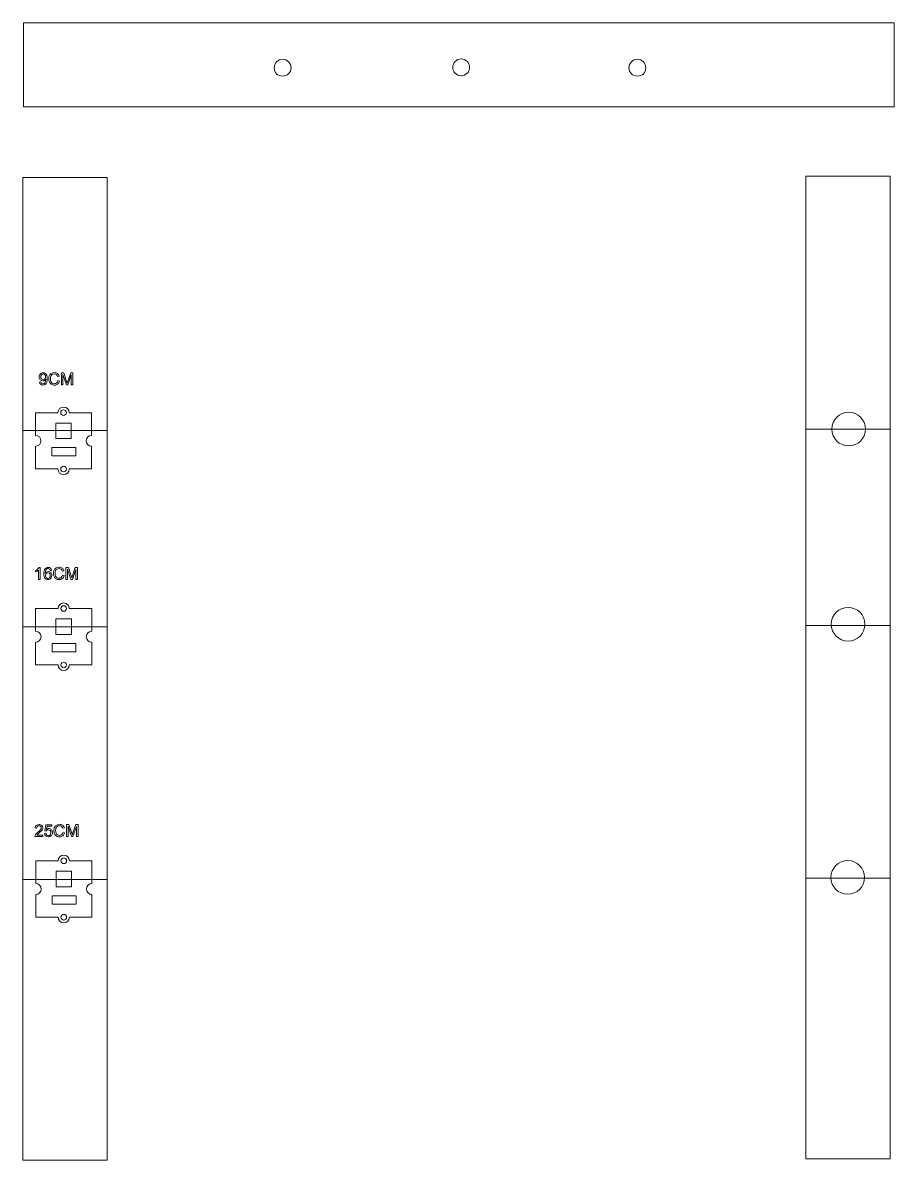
# Model space of a CAD drawing. Header units: millimetres. Extents: x -536 to 886, y 98 to 503.
# Drawn here: x -536.3 to -226, y 97.7 to 502.8 of the extents above; entities that cross this region are included whole.
import ezdxf

# ---------------------------------------------------------------- set-up
doc = ezdxf.new("R2010")
doc.units = ezdxf.units.MM
doc.header["$MEASUREMENT"] = 0
doc.layers.add('layer 1', color=7, linetype='Continuous')

msp = doc.modelspace()

# ---------------------------------------------------------------- linework, layer by layer
at = {"layer": 'layer 1', "lineweight": 9}
for points in [[(-535.97, 472.84), (-535.97, 472.84), (-225.97, 472.84), (-225.97, 472.84), (-225.97, 472.84), (-225.97, 472.84), (-225.97, 502.84), (-225.97, 502.84), (-225.97, 502.84), (-225.97, 502.84), (-535.97, 502.84), (-535.97, 502.84), (-535.97, 502.84), (-535.97, 502.84), (-535.97, 472.84), (-535.97, 472.84)], [(-440.75, 486.82), (-440.75, 488.48), (-442.09, 489.82), (-443.75, 489.82), (-443.75, 489.82), (-445.4, 489.82), (-446.75, 488.48), (-446.75, 486.82), (-446.75, 486.82), (-446.75, 485.16), (-445.4, 483.82), (-443.75, 483.82), (-443.75, 483.82), (-442.09, 483.82), (-440.75, 485.16), (-440.75, 486.82)], [(-377.17, 486.96), (-377.17, 488.62), (-378.52, 489.96), (-380.17, 489.96), (-380.17, 489.96), (-381.83, 489.96), (-383.17, 488.62), (-383.17, 486.96), (-383.17, 486.96), (-383.17, 485.31), (-381.83, 483.96), (-380.17, 483.96), (-380.17, 483.96), (-378.52, 483.96), (-377.17, 485.31), (-377.17, 486.96)], [(-314.43, 486.82), (-314.43, 488.48), (-315.77, 489.82), (-317.43, 489.82), (-317.43, 489.82), (-319.09, 489.82), (-320.43, 488.48), (-320.43, 486.82), (-320.43, 486.82), (-320.43, 485.16), (-319.09, 483.82), (-317.43, 483.82), (-317.43, 483.82), (-315.77, 483.82), (-314.43, 485.16), (-314.43, 486.82)], [(-536.23, 97.67), (-536.23, 97.67), (-506.23, 97.67), (-506.23, 97.67), (-506.23, 97.67), (-506.23, 97.67), (-506.23, 447.67), (-506.23, 447.67), (-506.23, 447.67), (-506.23, 447.67), (-536.23, 447.67), (-536.23, 447.67), (-536.23, 447.67), (-536.23, 447.67), (-536.23, 97.67), (-536.23, 97.67)], [(-257.4, 98.16), (-257.4, 98.16), (-227.4, 98.16), (-227.4, 98.16), (-227.4, 98.16), (-227.4, 98.16), (-227.4, 448.16), (-227.4, 448.16), (-227.4, 448.16), (-227.4, 448.16), (-257.4, 448.16), (-257.4, 448.16), (-257.4, 448.16), (-257.4, 448.16), (-257.4, 98.16), (-257.4, 98.16)], [(-236.2, 358.09), (-236.2, 361.41), (-238.89, 364.09), (-242.2, 364.09), (-242.2, 364.09), (-245.52, 364.09), (-248.2, 361.41), (-248.2, 358.09), (-248.2, 358.09), (-248.2, 354.78), (-245.52, 352.09), (-242.2, 352.09), (-242.2, 352.09), (-238.89, 352.09), (-236.2, 354.78), (-236.2, 358.09)], [(-524.49, 354.75), (-524.49, 354.75), (-518.99, 354.75), (-518.99, 354.75), (-518.99, 354.75), (-518.99, 354.75), (-518.99, 360.25), (-518.99, 360.25), (-518.99, 360.25), (-518.99, 360.25), (-524.49, 360.25), (-524.49, 360.25), (-524.49, 360.25), (-524.49, 360.25), (-524.49, 354.75), (-524.49, 354.75)], [(-525.89, 348.54), (-525.89, 348.54), (-517.39, 348.54), (-517.39, 348.54), (-517.39, 348.54), (-517.39, 348.54), (-517.39, 351.54), (-517.39, 351.54), (-517.39, 351.54), (-517.39, 351.54), (-525.89, 351.54), (-525.89, 351.54), (-525.89, 351.54), (-525.89, 351.54), (-525.89, 348.54), (-525.89, 348.54)], [(-236.4, 288.6), (-236.4, 291.92), (-239.09, 294.6), (-242.4, 294.6), (-242.4, 294.6), (-245.71, 294.6), (-248.4, 291.92), (-248.4, 288.6), (-248.4, 288.6), (-248.4, 285.29), (-245.71, 282.6), (-242.4, 282.6), (-242.4, 282.6), (-239.09, 282.6), (-236.4, 285.29), (-236.4, 288.6)], [(-524.45, 284.98), (-524.45, 284.98), (-518.95, 284.98), (-518.95, 284.98), (-518.95, 284.98), (-518.95, 284.98), (-518.95, 290.48), (-518.95, 290.48), (-518.95, 290.48), (-518.95, 290.48), (-524.45, 290.48), (-524.45, 290.48), (-524.45, 290.48), (-524.45, 290.48), (-524.45, 284.98), (-524.45, 284.98)], [(-525.86, 278.76), (-525.86, 278.76), (-517.36, 278.76), (-517.36, 278.76), (-517.36, 278.76), (-517.36, 278.76), (-517.36, 281.76), (-517.36, 281.76), (-517.36, 281.76), (-517.36, 281.76), (-525.86, 281.76), (-525.86, 281.76), (-525.86, 281.76), (-525.86, 281.76), (-525.86, 278.76), (-525.86, 278.76)], [(-236.53, 198.4), (-236.53, 201.71), (-239.21, 204.4), (-242.53, 204.4), (-242.53, 204.4), (-245.84, 204.4), (-248.53, 201.71), (-248.53, 198.4), (-248.53, 198.4), (-248.53, 195.08), (-245.84, 192.4), (-242.53, 192.4), (-242.53, 192.4), (-239.21, 192.4), (-236.53, 195.08), (-236.53, 198.4)], [(-524.4, 195.11), (-524.4, 195.11), (-518.9, 195.11), (-518.9, 195.11), (-518.9, 195.11), (-518.9, 195.11), (-518.9, 200.61), (-518.9, 200.61), (-518.9, 200.61), (-518.9, 200.61), (-524.4, 200.61), (-524.4, 200.61), (-524.4, 200.61), (-524.4, 200.61), (-524.4, 195.11), (-524.4, 195.11)], [(-525.81, 188.9), (-525.81, 188.9), (-517.31, 188.9), (-517.31, 188.9), (-517.31, 188.9), (-517.31, 188.9), (-517.31, 191.9), (-517.31, 191.9), (-517.31, 191.9), (-517.31, 191.9), (-525.81, 191.9), (-525.81, 191.9), (-525.81, 191.9), (-525.81, 191.9), (-525.81, 188.9), (-525.81, 188.9)]]:
    msp.add_open_spline(points, degree=3, knots=[0, 0, 0, 0, 0.25, 0.25, 0.25, 0.25, 0.5, 0.5, 0.5, 0.5, 0.75, 0.75, 0.75, 0.75, 1, 1, 1, 1], dxfattribs=at)
at = {"layer": 'layer 1', "color": 1, "lineweight": 9}
for points, knots in [([(-530.32, 374.84), (-530.32, 374.84), (-529.81, 374.89), (-529.81, 374.89), (-529.81, 374.89), (-529.77, 374.65), (-529.69, 374.48), (-529.57, 374.37), (-529.57, 374.37), (-529.45, 374.27), (-529.29, 374.21), (-529.1, 374.21), (-529.1, 374.21), (-528.94, 374.21), (-528.8, 374.25), (-528.68, 374.32), (-528.68, 374.32), (-528.55, 374.4), (-528.45, 374.5), (-528.38, 374.62), (-528.38, 374.62), (-528.3, 374.74), (-528.23, 374.91), (-528.18, 375.12), (-528.18, 375.12), (-528.13, 375.33), (-528.1, 375.55), (-528.1, 375.77), (-528.1, 375.77), (-528.1, 375.79), (-528.1, 375.83), (-528.1, 375.87), (-528.1, 375.87), (-528.21, 375.71), (-528.35, 375.57), (-528.53, 375.46), (-528.53, 375.46), (-528.72, 375.36), (-528.92, 375.31), (-529.13, 375.31), (-529.13, 375.31), (-529.48, 375.31), (-529.78, 375.44), (-530.03, 375.69), (-530.03, 375.69), (-530.28, 375.95), (-530.4, 376.29), (-530.4, 376.71), (-530.4, 376.71), (-530.4, 377.15), (-530.27, 377.5), (-530.01, 377.77), (-530.01, 377.77), (-529.76, 378.03), (-529.44, 378.16), (-529.05, 378.16), (-529.05, 378.16), (-528.77, 378.16), (-528.51, 378.09), (-528.28, 377.94), (-528.28, 377.94), (-528.05, 377.79), (-527.88, 377.57), (-527.76, 377.3), (-527.76, 377.3), (-527.64, 377.02), (-527.58, 376.61), (-527.58, 376.09), (-527.58, 376.09), (-527.58, 375.54), (-527.63, 375.1), (-527.75, 374.78), (-527.75, 374.78), (-527.87, 374.45), (-528.05, 374.2), (-528.29, 374.03), (-528.29, 374.03), (-528.52, 373.86), (-528.8, 373.78), (-529.11, 373.78), (-529.11, 373.78), (-529.45, 373.78), (-529.72, 373.87), (-529.94, 374.06), (-529.94, 374.06), (-530.15, 374.24), (-530.28, 374.51), (-530.32, 374.84)], [0, 0, 0, 0, 0.045455, 0.045455, 0.045455, 0.045455, 0.090909, 0.090909, 0.090909, 0.090909, 0.136364, 0.136364, 0.136364, 0.136364, 0.181818, 0.181818, 0.181818, 0.181818, 0.227273, 0.227273, 0.227273, 0.227273, 0.272727, 0.272727, 0.272727, 0.272727, 0.318182, 0.318182, 0.318182, 0.318182, 0.363636, 0.363636, 0.363636, 0.363636, 0.409091, 0.409091, 0.409091, 0.409091, 0.454545, 0.454545, 0.454545, 0.454545, 0.5, 0.5, 0.5, 0.5, 0.545455, 0.545455, 0.545455, 0.545455, 0.590909, 0.590909, 0.590909, 0.590909, 0.636364, 0.636364, 0.636364, 0.636364, 0.681818, 0.681818, 0.681818, 0.681818, 0.727273, 0.727273, 0.727273, 0.727273, 0.772727, 0.772727, 0.772727, 0.772727, 0.818182, 0.818182, 0.818182, 0.818182, 0.863636, 0.863636, 0.863636, 0.863636, 0.909091, 0.909091, 0.909091, 0.909091, 0.954545, 0.954545, 0.954545, 0.954545, 1, 1, 1, 1]), ([(-528.16, 376.74), (-528.16, 377.04), (-528.24, 377.28), (-528.4, 377.46), (-528.4, 377.46), (-528.56, 377.64), (-528.76, 377.73), (-528.98, 377.73), (-528.98, 377.73), (-529.22, 377.73), (-529.42, 377.63), (-529.6, 377.44), (-529.6, 377.44), (-529.77, 377.25), (-529.86, 377), (-529.86, 376.7), (-529.86, 376.7), (-529.86, 376.42), (-529.77, 376.2), (-529.61, 376.03), (-529.61, 376.03), (-529.44, 375.86), (-529.24, 375.77), (-529, 375.77), (-529, 375.77), (-528.75, 375.77), (-528.55, 375.86), (-528.4, 376.03), (-528.4, 376.03), (-528.24, 376.2), (-528.16, 376.44), (-528.16, 376.74)], [0, 0, 0, 0, 0.125, 0.125, 0.125, 0.125, 0.25, 0.25, 0.25, 0.25, 0.375, 0.375, 0.375, 0.375, 0.5, 0.5, 0.5, 0.5, 0.625, 0.625, 0.625, 0.625, 0.75, 0.75, 0.75, 0.75, 0.875, 0.875, 0.875, 0.875, 1, 1, 1, 1]), ([(-523.78, 375.36), (-523.78, 375.36), (-523.22, 375.21), (-523.22, 375.21), (-523.22, 375.21), (-523.33, 374.75), (-523.55, 374.39), (-523.86, 374.15), (-523.86, 374.15), (-524.17, 373.9), (-524.55, 373.78), (-524.99, 373.78), (-524.99, 373.78), (-525.46, 373.78), (-525.83, 373.87), (-526.12, 374.06), (-526.12, 374.06), (-526.41, 374.25), (-526.63, 374.52), (-526.79, 374.88), (-526.79, 374.88), (-526.94, 375.24), (-527.01, 375.62), (-527.01, 376.03), (-527.01, 376.03), (-527.01, 376.48), (-526.93, 376.87), (-526.76, 377.2), (-526.76, 377.2), (-526.59, 377.53), (-526.34, 377.79), (-526.03, 377.96), (-526.03, 377.96), (-525.71, 378.13), (-525.36, 378.22), (-524.99, 378.22), (-524.99, 378.22), (-524.56, 378.22), (-524.19, 378.11), (-523.9, 377.89), (-523.9, 377.89), (-523.61, 377.67), (-523.4, 377.37), (-523.29, 376.97), (-523.29, 376.97), (-523.29, 376.97), (-523.85, 376.84), (-523.85, 376.84), (-523.85, 376.84), (-523.95, 377.15), (-524.09, 377.38), (-524.28, 377.52), (-524.28, 377.52), (-524.47, 377.66), (-524.71, 377.73), (-525, 377.73), (-525, 377.73), (-525.33, 377.73), (-525.6, 377.65), (-525.82, 377.5), (-525.82, 377.5), (-526.05, 377.34), (-526.2, 377.13), (-526.29, 376.86), (-526.29, 376.86), (-526.38, 376.59), (-526.43, 376.32), (-526.43, 376.03), (-526.43, 376.03), (-526.43, 375.67), (-526.37, 375.35), (-526.27, 375.08), (-526.27, 375.08), (-526.16, 374.81), (-526, 374.6), (-525.77, 374.47), (-525.77, 374.47), (-525.55, 374.33), (-525.3, 374.26), (-525.04, 374.26), (-525.04, 374.26), (-524.72, 374.26), (-524.45, 374.36), (-524.23, 374.54), (-524.23, 374.54), (-524.01, 374.72), (-523.86, 375), (-523.78, 375.36)], [0, 0, 0, 0, 0.045455, 0.045455, 0.045455, 0.045455, 0.090909, 0.090909, 0.090909, 0.090909, 0.136364, 0.136364, 0.136364, 0.136364, 0.181818, 0.181818, 0.181818, 0.181818, 0.227273, 0.227273, 0.227273, 0.227273, 0.272727, 0.272727, 0.272727, 0.272727, 0.318182, 0.318182, 0.318182, 0.318182, 0.363636, 0.363636, 0.363636, 0.363636, 0.409091, 0.409091, 0.409091, 0.409091, 0.454545, 0.454545, 0.454545, 0.454545, 0.5, 0.5, 0.5, 0.5, 0.545455, 0.545455, 0.545455, 0.545455, 0.590909, 0.590909, 0.590909, 0.590909, 0.636364, 0.636364, 0.636364, 0.636364, 0.681818, 0.681818, 0.681818, 0.681818, 0.727273, 0.727273, 0.727273, 0.727273, 0.772727, 0.772727, 0.772727, 0.772727, 0.818182, 0.818182, 0.818182, 0.818182, 0.863636, 0.863636, 0.863636, 0.863636, 0.909091, 0.909091, 0.909091, 0.909091, 0.954545, 0.954545, 0.954545, 0.954545, 1, 1, 1, 1]), ([(-522.53, 373.85), (-522.53, 373.85), (-522.53, 378.15), (-522.53, 378.15), (-522.53, 378.15), (-522.53, 378.15), (-521.68, 378.15), (-521.68, 378.15), (-521.68, 378.15), (-521.68, 378.15), (-520.66, 375.11), (-520.66, 375.11), (-520.66, 375.11), (-520.57, 374.82), (-520.5, 374.61), (-520.46, 374.47), (-520.46, 374.47), (-520.41, 374.63), (-520.33, 374.86), (-520.23, 375.16), (-520.23, 375.16), (-520.23, 375.16), (-519.2, 378.15), (-519.2, 378.15), (-519.2, 378.15), (-519.2, 378.15), (-518.43, 378.15), (-518.43, 378.15), (-518.43, 378.15), (-518.43, 378.15), (-518.43, 373.85), (-518.43, 373.85), (-518.43, 373.85), (-518.43, 373.85), (-518.98, 373.85), (-518.98, 373.85), (-518.98, 373.85), (-518.98, 373.85), (-518.98, 377.45), (-518.98, 377.45), (-518.98, 377.45), (-518.98, 377.45), (-520.23, 373.85), (-520.23, 373.85), (-520.23, 373.85), (-520.23, 373.85), (-520.74, 373.85), (-520.74, 373.85), (-520.74, 373.85), (-520.74, 373.85), (-521.99, 377.51), (-521.99, 377.51), (-521.99, 377.51), (-521.99, 377.51), (-521.99, 373.85), (-521.99, 373.85), (-521.99, 373.85), (-521.99, 373.85), (-522.53, 373.85), (-522.53, 373.85)], [0, 0, 0, 0, 0.066667, 0.066667, 0.066667, 0.066667, 0.133333, 0.133333, 0.133333, 0.133333, 0.2, 0.2, 0.2, 0.2, 0.266667, 0.266667, 0.266667, 0.266667, 0.333333, 0.333333, 0.333333, 0.333333, 0.4, 0.4, 0.4, 0.4, 0.466667, 0.466667, 0.466667, 0.466667, 0.533333, 0.533333, 0.533333, 0.533333, 0.6, 0.6, 0.6, 0.6, 0.666667, 0.666667, 0.666667, 0.666667, 0.733333, 0.733333, 0.733333, 0.733333, 0.8, 0.8, 0.8, 0.8, 0.866667, 0.866667, 0.866667, 0.866667, 0.933333, 0.933333, 0.933333, 0.933333, 1, 1, 1, 1]), ([(-530.11, 304.55), (-530.11, 304.55), (-530.64, 304.55), (-530.64, 304.55), (-530.64, 304.55), (-530.64, 304.55), (-530.64, 307.91), (-530.64, 307.91), (-530.64, 307.91), (-530.76, 307.79), (-530.93, 307.67), (-531.14, 307.55), (-531.14, 307.55), (-531.34, 307.42), (-531.53, 307.33), (-531.69, 307.27), (-531.69, 307.27), (-531.69, 307.27), (-531.69, 307.78), (-531.69, 307.78), (-531.69, 307.78), (-531.4, 307.92), (-531.14, 308.09), (-530.92, 308.29), (-530.92, 308.29), (-530.7, 308.48), (-530.54, 308.68), (-530.45, 308.86), (-530.45, 308.86), (-530.45, 308.86), (-530.11, 308.86), (-530.11, 308.86), (-530.11, 308.86), (-530.11, 308.86), (-530.11, 304.55), (-530.11, 304.55)], [0, 0, 0, 0, 0.111111, 0.111111, 0.111111, 0.111111, 0.222222, 0.222222, 0.222222, 0.222222, 0.333333, 0.333333, 0.333333, 0.333333, 0.444444, 0.444444, 0.444444, 0.444444, 0.555556, 0.555556, 0.555556, 0.555556, 0.666667, 0.666667, 0.666667, 0.666667, 0.777778, 0.777778, 0.777778, 0.777778, 0.888889, 0.888889, 0.888889, 0.888889, 1, 1, 1, 1]), ([(-526.02, 307.79), (-526.02, 307.79), (-526.55, 307.75), (-526.55, 307.75), (-526.55, 307.75), (-526.59, 307.96), (-526.66, 308.11), (-526.75, 308.2), (-526.75, 308.2), (-526.89, 308.35), (-527.06, 308.43), (-527.27, 308.43), (-527.27, 308.43), (-527.44, 308.43), (-527.59, 308.38), (-527.72, 308.29), (-527.72, 308.29), (-527.88, 308.17), (-528.01, 307.99), (-528.11, 307.76), (-528.11, 307.76), (-528.2, 307.52), (-528.25, 307.19), (-528.26, 306.76), (-528.26, 306.76), (-528.13, 306.96), (-527.98, 307.1), (-527.79, 307.19), (-527.79, 307.19), (-527.61, 307.29), (-527.42, 307.33), (-527.21, 307.33), (-527.21, 307.33), (-526.86, 307.33), (-526.56, 307.21), (-526.32, 306.95), (-526.32, 306.95), (-526.07, 306.69), (-525.95, 306.35), (-525.95, 305.94), (-525.95, 305.94), (-525.95, 305.67), (-526, 305.42), (-526.12, 305.19), (-526.12, 305.19), (-526.24, 304.96), (-526.4, 304.78), (-526.6, 304.66), (-526.6, 304.66), (-526.8, 304.54), (-527.03, 304.48), (-527.29, 304.48), (-527.29, 304.48), (-527.73, 304.48), (-528.09, 304.64), (-528.37, 304.96), (-528.37, 304.96), (-528.64, 305.28), (-528.78, 305.82), (-528.78, 306.56), (-528.78, 306.56), (-528.78, 307.39), (-528.63, 307.99), (-528.32, 308.37), (-528.32, 308.37), (-528.05, 308.7), (-527.69, 308.86), (-527.24, 308.86), (-527.24, 308.86), (-526.9, 308.86), (-526.63, 308.77), (-526.41, 308.58), (-526.41, 308.58), (-526.19, 308.39), (-526.07, 308.13), (-526.02, 307.79)], [0, 0, 0, 0, 0.052632, 0.052632, 0.052632, 0.052632, 0.105263, 0.105263, 0.105263, 0.105263, 0.157895, 0.157895, 0.157895, 0.157895, 0.210526, 0.210526, 0.210526, 0.210526, 0.263158, 0.263158, 0.263158, 0.263158, 0.315789, 0.315789, 0.315789, 0.315789, 0.368421, 0.368421, 0.368421, 0.368421, 0.421053, 0.421053, 0.421053, 0.421053, 0.473684, 0.473684, 0.473684, 0.473684, 0.526316, 0.526316, 0.526316, 0.526316, 0.578947, 0.578947, 0.578947, 0.578947, 0.631579, 0.631579, 0.631579, 0.631579, 0.684211, 0.684211, 0.684211, 0.684211, 0.736842, 0.736842, 0.736842, 0.736842, 0.789474, 0.789474, 0.789474, 0.789474, 0.842105, 0.842105, 0.842105, 0.842105, 0.894737, 0.894737, 0.894737, 0.894737, 0.947368, 0.947368, 0.947368, 0.947368, 1, 1, 1, 1]), ([(-522.14, 306.05), (-522.14, 306.05), (-521.57, 305.91), (-521.57, 305.91), (-521.57, 305.91), (-521.69, 305.44), (-521.91, 305.09), (-522.22, 304.84), (-522.22, 304.84), (-522.53, 304.6), (-522.91, 304.48), (-523.35, 304.48), (-523.35, 304.48), (-523.82, 304.48), (-524.19, 304.57), (-524.48, 304.76), (-524.48, 304.76), (-524.77, 304.95), (-524.99, 305.22), (-525.14, 305.58), (-525.14, 305.58), (-525.3, 305.93), (-525.37, 306.32), (-525.37, 306.73), (-525.37, 306.73), (-525.37, 307.18), (-525.29, 307.57), (-525.12, 307.9), (-525.12, 307.9), (-524.94, 308.23), (-524.7, 308.48), (-524.39, 308.66), (-524.39, 308.66), (-524.07, 308.83), (-523.72, 308.92), (-523.34, 308.92), (-523.34, 308.92), (-522.91, 308.92), (-522.55, 308.81), (-522.26, 308.59), (-522.26, 308.59), (-521.97, 308.37), (-521.76, 308.06), (-521.65, 307.67), (-521.65, 307.67), (-521.65, 307.67), (-522.21, 307.53), (-522.21, 307.53), (-522.21, 307.53), (-522.31, 307.85), (-522.45, 308.07), (-522.64, 308.22), (-522.64, 308.22), (-522.83, 308.36), (-523.07, 308.43), (-523.36, 308.43), (-523.36, 308.43), (-523.69, 308.43), (-523.96, 308.35), (-524.18, 308.19), (-524.18, 308.19), (-524.41, 308.03), (-524.56, 307.82), (-524.65, 307.56), (-524.65, 307.56), (-524.74, 307.29), (-524.79, 307.01), (-524.79, 306.73), (-524.79, 306.73), (-524.79, 306.37), (-524.73, 306.05), (-524.63, 305.77), (-524.63, 305.77), (-524.52, 305.5), (-524.35, 305.3), (-524.13, 305.16), (-524.13, 305.16), (-523.9, 305.03), (-523.66, 304.96), (-523.4, 304.96), (-523.4, 304.96), (-523.08, 304.96), (-522.81, 305.05), (-522.59, 305.24), (-522.59, 305.24), (-522.37, 305.42), (-522.22, 305.69), (-522.14, 306.05)], [0, 0, 0, 0, 0.045455, 0.045455, 0.045455, 0.045455, 0.090909, 0.090909, 0.090909, 0.090909, 0.136364, 0.136364, 0.136364, 0.136364, 0.181818, 0.181818, 0.181818, 0.181818, 0.227273, 0.227273, 0.227273, 0.227273, 0.272727, 0.272727, 0.272727, 0.272727, 0.318182, 0.318182, 0.318182, 0.318182, 0.363636, 0.363636, 0.363636, 0.363636, 0.409091, 0.409091, 0.409091, 0.409091, 0.454545, 0.454545, 0.454545, 0.454545, 0.5, 0.5, 0.5, 0.5, 0.545455, 0.545455, 0.545455, 0.545455, 0.590909, 0.590909, 0.590909, 0.590909, 0.636364, 0.636364, 0.636364, 0.636364, 0.681818, 0.681818, 0.681818, 0.681818, 0.727273, 0.727273, 0.727273, 0.727273, 0.772727, 0.772727, 0.772727, 0.772727, 0.818182, 0.818182, 0.818182, 0.818182, 0.863636, 0.863636, 0.863636, 0.863636, 0.909091, 0.909091, 0.909091, 0.909091, 0.954545, 0.954545, 0.954545, 0.954545, 1, 1, 1, 1]), ([(-520.89, 304.55), (-520.89, 304.55), (-520.89, 308.84), (-520.89, 308.84), (-520.89, 308.84), (-520.89, 308.84), (-520.04, 308.84), (-520.04, 308.84), (-520.04, 308.84), (-520.04, 308.84), (-519.02, 305.8), (-519.02, 305.8), (-519.02, 305.8), (-518.93, 305.52), (-518.86, 305.31), (-518.82, 305.17), (-518.82, 305.17), (-518.77, 305.32), (-518.69, 305.55), (-518.59, 305.86), (-518.59, 305.86), (-518.59, 305.86), (-517.56, 308.84), (-517.56, 308.84), (-517.56, 308.84), (-517.56, 308.84), (-516.79, 308.84), (-516.79, 308.84), (-516.79, 308.84), (-516.79, 308.84), (-516.79, 304.55), (-516.79, 304.55), (-516.79, 304.55), (-516.79, 304.55), (-517.34, 304.55), (-517.34, 304.55), (-517.34, 304.55), (-517.34, 304.55), (-517.34, 308.14), (-517.34, 308.14), (-517.34, 308.14), (-517.34, 308.14), (-518.59, 304.55), (-518.59, 304.55), (-518.59, 304.55), (-518.59, 304.55), (-519.1, 304.55), (-519.1, 304.55), (-519.1, 304.55), (-519.1, 304.55), (-520.34, 308.2), (-520.34, 308.2), (-520.34, 308.2), (-520.34, 308.2), (-520.34, 304.55), (-520.34, 304.55), (-520.34, 304.55), (-520.34, 304.55), (-520.89, 304.55), (-520.89, 304.55)], [0, 0, 0, 0, 0.066667, 0.066667, 0.066667, 0.066667, 0.133333, 0.133333, 0.133333, 0.133333, 0.2, 0.2, 0.2, 0.2, 0.266667, 0.266667, 0.266667, 0.266667, 0.333333, 0.333333, 0.333333, 0.333333, 0.4, 0.4, 0.4, 0.4, 0.466667, 0.466667, 0.466667, 0.466667, 0.533333, 0.533333, 0.533333, 0.533333, 0.6, 0.6, 0.6, 0.6, 0.666667, 0.666667, 0.666667, 0.666667, 0.733333, 0.733333, 0.733333, 0.733333, 0.8, 0.8, 0.8, 0.8, 0.866667, 0.866667, 0.866667, 0.866667, 0.933333, 0.933333, 0.933333, 0.933333, 1, 1, 1, 1]), ([(-528.18, 305.94), (-528.18, 305.76), (-528.14, 305.58), (-528.06, 305.42), (-528.06, 305.42), (-527.98, 305.25), (-527.87, 305.13), (-527.74, 305.04), (-527.74, 305.04), (-527.6, 304.95), (-527.45, 304.91), (-527.3, 304.91), (-527.3, 304.91), (-527.08, 304.91), (-526.89, 305), (-526.73, 305.18), (-526.73, 305.18), (-526.57, 305.36), (-526.49, 305.6), (-526.49, 305.91), (-526.49, 305.91), (-526.49, 306.21), (-526.56, 306.44), (-526.72, 306.61), (-526.72, 306.61), (-526.88, 306.78), (-527.08, 306.87), (-527.32, 306.87), (-527.32, 306.87), (-527.56, 306.87), (-527.76, 306.78), (-527.93, 306.61), (-527.93, 306.61), (-528.09, 306.44), (-528.18, 306.22), (-528.18, 305.94)], [0, 0, 0, 0, 0.111111, 0.111111, 0.111111, 0.111111, 0.222222, 0.222222, 0.222222, 0.222222, 0.333333, 0.333333, 0.333333, 0.333333, 0.444444, 0.444444, 0.444444, 0.444444, 0.555556, 0.555556, 0.555556, 0.555556, 0.666667, 0.666667, 0.666667, 0.666667, 0.777778, 0.777778, 0.777778, 0.777778, 0.888889, 0.888889, 0.888889, 0.888889, 1, 1, 1, 1]), ([(-529.13, 213.46), (-529.13, 213.46), (-529.13, 212.95), (-529.13, 212.95), (-529.13, 212.95), (-529.13, 212.95), (-531.97, 212.95), (-531.97, 212.95), (-531.97, 212.95), (-531.97, 213.08), (-531.95, 213.2), (-531.91, 213.32), (-531.91, 213.32), (-531.83, 213.51), (-531.72, 213.7), (-531.56, 213.89), (-531.56, 213.89), (-531.4, 214.08), (-531.17, 214.29), (-530.87, 214.54), (-530.87, 214.54), (-530.4, 214.92), (-530.09, 215.22), (-529.92, 215.45), (-529.92, 215.45), (-529.76, 215.67), (-529.68, 215.88), (-529.68, 216.08), (-529.68, 216.08), (-529.68, 216.29), (-529.75, 216.47), (-529.9, 216.61), (-529.9, 216.61), (-530.05, 216.75), (-530.24, 216.83), (-530.48, 216.83), (-530.48, 216.83), (-530.74, 216.83), (-530.94, 216.75), (-531.09, 216.6), (-531.09, 216.6), (-531.25, 216.45), (-531.32, 216.23), (-531.33, 215.97), (-531.33, 215.97), (-531.33, 215.97), (-531.87, 216.02), (-531.87, 216.02), (-531.87, 216.02), (-531.83, 216.43), (-531.69, 216.73), (-531.45, 216.95), (-531.45, 216.95), (-531.21, 217.16), (-530.88, 217.26), (-530.47, 217.26), (-530.47, 217.26), (-530.06, 217.26), (-529.73, 217.15), (-529.49, 216.92), (-529.49, 216.92), (-529.25, 216.69), (-529.13, 216.41), (-529.13, 216.07), (-529.13, 216.07), (-529.13, 215.9), (-529.17, 215.73), (-529.24, 215.56), (-529.24, 215.56), (-529.31, 215.4), (-529.43, 215.22), (-529.59, 215.04), (-529.59, 215.04), (-529.75, 214.86), (-530.02, 214.6), (-530.4, 214.28), (-530.4, 214.28), (-530.72, 214.02), (-530.92, 213.84), (-531.01, 213.74), (-531.01, 213.74), (-531.1, 213.65), (-531.18, 213.55), (-531.23, 213.46), (-531.23, 213.46), (-531.23, 213.46), (-529.13, 213.46), (-529.13, 213.46)], [0, 0, 0, 0, 0.045455, 0.045455, 0.045455, 0.045455, 0.090909, 0.090909, 0.090909, 0.090909, 0.136364, 0.136364, 0.136364, 0.136364, 0.181818, 0.181818, 0.181818, 0.181818, 0.227273, 0.227273, 0.227273, 0.227273, 0.272727, 0.272727, 0.272727, 0.272727, 0.318182, 0.318182, 0.318182, 0.318182, 0.363636, 0.363636, 0.363636, 0.363636, 0.409091, 0.409091, 0.409091, 0.409091, 0.454545, 0.454545, 0.454545, 0.454545, 0.5, 0.5, 0.5, 0.5, 0.545455, 0.545455, 0.545455, 0.545455, 0.590909, 0.590909, 0.590909, 0.590909, 0.636364, 0.636364, 0.636364, 0.636364, 0.681818, 0.681818, 0.681818, 0.681818, 0.727273, 0.727273, 0.727273, 0.727273, 0.772727, 0.772727, 0.772727, 0.772727, 0.818182, 0.818182, 0.818182, 0.818182, 0.863636, 0.863636, 0.863636, 0.863636, 0.909091, 0.909091, 0.909091, 0.909091, 0.954545, 0.954545, 0.954545, 0.954545, 1, 1, 1, 1]), ([(-528.56, 214.08), (-528.56, 214.08), (-528.01, 214.12), (-528.01, 214.12), (-528.01, 214.12), (-527.97, 213.85), (-527.87, 213.65), (-527.72, 213.51), (-527.72, 213.51), (-527.57, 213.38), (-527.39, 213.31), (-527.18, 213.31), (-527.18, 213.31), (-526.93, 213.31), (-526.71, 213.41), (-526.54, 213.6), (-526.54, 213.6), (-526.36, 213.79), (-526.27, 214.04), (-526.27, 214.36), (-526.27, 214.36), (-526.27, 214.66), (-526.36, 214.9), (-526.53, 215.07), (-526.53, 215.07), (-526.7, 215.25), (-526.92, 215.33), (-527.19, 215.33), (-527.19, 215.33), (-527.36, 215.33), (-527.51, 215.29), (-527.65, 215.22), (-527.65, 215.22), (-527.79, 215.14), (-527.9, 215.04), (-527.97, 214.92), (-527.97, 214.92), (-527.97, 214.92), (-528.47, 214.98), (-528.47, 214.98), (-528.47, 214.98), (-528.47, 214.98), (-528.05, 217.19), (-528.05, 217.19), (-528.05, 217.19), (-528.05, 217.19), (-525.92, 217.19), (-525.92, 217.19), (-525.92, 217.19), (-525.92, 217.19), (-525.92, 216.68), (-525.92, 216.68), (-525.92, 216.68), (-525.92, 216.68), (-527.63, 216.68), (-527.63, 216.68), (-527.63, 216.68), (-527.63, 216.68), (-527.86, 215.53), (-527.86, 215.53), (-527.86, 215.53), (-527.6, 215.71), (-527.33, 215.8), (-527.05, 215.8), (-527.05, 215.8), (-526.68, 215.8), (-526.36, 215.67), (-526.1, 215.41), (-526.1, 215.41), (-525.84, 215.15), (-525.71, 214.81), (-525.71, 214.41), (-525.71, 214.41), (-525.71, 214.02), (-525.83, 213.68), (-526.05, 213.4), (-526.05, 213.4), (-526.33, 213.05), (-526.71, 212.88), (-527.18, 212.88), (-527.18, 212.88), (-527.57, 212.88), (-527.89, 212.99), (-528.14, 213.21), (-528.14, 213.21), (-528.39, 213.42), (-528.53, 213.71), (-528.56, 214.08)], [0, 0, 0, 0, 0.045455, 0.045455, 0.045455, 0.045455, 0.090909, 0.090909, 0.090909, 0.090909, 0.136364, 0.136364, 0.136364, 0.136364, 0.181818, 0.181818, 0.181818, 0.181818, 0.227273, 0.227273, 0.227273, 0.227273, 0.272727, 0.272727, 0.272727, 0.272727, 0.318182, 0.318182, 0.318182, 0.318182, 0.363636, 0.363636, 0.363636, 0.363636, 0.409091, 0.409091, 0.409091, 0.409091, 0.454545, 0.454545, 0.454545, 0.454545, 0.5, 0.5, 0.5, 0.5, 0.545455, 0.545455, 0.545455, 0.545455, 0.590909, 0.590909, 0.590909, 0.590909, 0.636364, 0.636364, 0.636364, 0.636364, 0.681818, 0.681818, 0.681818, 0.681818, 0.727273, 0.727273, 0.727273, 0.727273, 0.772727, 0.772727, 0.772727, 0.772727, 0.818182, 0.818182, 0.818182, 0.818182, 0.863636, 0.863636, 0.863636, 0.863636, 0.909091, 0.909091, 0.909091, 0.909091, 0.954545, 0.954545, 0.954545, 0.954545, 1, 1, 1, 1]), ([(-521.95, 214.46), (-521.95, 214.46), (-521.38, 214.31), (-521.38, 214.31), (-521.38, 214.31), (-521.5, 213.85), (-521.71, 213.49), (-522.02, 213.24), (-522.02, 213.24), (-522.33, 213), (-522.71, 212.88), (-523.16, 212.88), (-523.16, 212.88), (-523.62, 212.88), (-524, 212.97), (-524.29, 213.16), (-524.29, 213.16), (-524.58, 213.35), (-524.8, 213.62), (-524.95, 213.98), (-524.95, 213.98), (-525.1, 214.34), (-525.18, 214.72), (-525.18, 215.13), (-525.18, 215.13), (-525.18, 215.58), (-525.09, 215.97), (-524.92, 216.3), (-524.92, 216.3), (-524.75, 216.63), (-524.51, 216.89), (-524.19, 217.06), (-524.19, 217.06), (-523.87, 217.23), (-523.53, 217.32), (-523.15, 217.32), (-523.15, 217.32), (-522.72, 217.32), (-522.36, 217.21), (-522.06, 216.99), (-522.06, 216.99), (-521.77, 216.77), (-521.57, 216.46), (-521.45, 216.07), (-521.45, 216.07), (-521.45, 216.07), (-522.01, 215.94), (-522.01, 215.94), (-522.01, 215.94), (-522.11, 216.25), (-522.26, 216.48), (-522.45, 216.62), (-522.45, 216.62), (-522.63, 216.76), (-522.87, 216.83), (-523.16, 216.83), (-523.16, 216.83), (-523.49, 216.83), (-523.77, 216.75), (-523.99, 216.6), (-523.99, 216.6), (-524.21, 216.44), (-524.37, 216.22), (-524.45, 215.96), (-524.45, 215.96), (-524.54, 215.69), (-524.59, 215.42), (-524.59, 215.13), (-524.59, 215.13), (-524.59, 214.77), (-524.54, 214.45), (-524.43, 214.18), (-524.43, 214.18), (-524.32, 213.9), (-524.16, 213.7), (-523.93, 213.57), (-523.93, 213.57), (-523.71, 213.43), (-523.47, 213.36), (-523.2, 213.36), (-523.2, 213.36), (-522.89, 213.36), (-522.62, 213.46), (-522.4, 213.64), (-522.4, 213.64), (-522.17, 213.82), (-522.03, 214.1), (-521.95, 214.46)], [0, 0, 0, 0, 0.045455, 0.045455, 0.045455, 0.045455, 0.090909, 0.090909, 0.090909, 0.090909, 0.136364, 0.136364, 0.136364, 0.136364, 0.181818, 0.181818, 0.181818, 0.181818, 0.227273, 0.227273, 0.227273, 0.227273, 0.272727, 0.272727, 0.272727, 0.272727, 0.318182, 0.318182, 0.318182, 0.318182, 0.363636, 0.363636, 0.363636, 0.363636, 0.409091, 0.409091, 0.409091, 0.409091, 0.454545, 0.454545, 0.454545, 0.454545, 0.5, 0.5, 0.5, 0.5, 0.545455, 0.545455, 0.545455, 0.545455, 0.590909, 0.590909, 0.590909, 0.590909, 0.636364, 0.636364, 0.636364, 0.636364, 0.681818, 0.681818, 0.681818, 0.681818, 0.727273, 0.727273, 0.727273, 0.727273, 0.772727, 0.772727, 0.772727, 0.772727, 0.818182, 0.818182, 0.818182, 0.818182, 0.863636, 0.863636, 0.863636, 0.863636, 0.909091, 0.909091, 0.909091, 0.909091, 0.954545, 0.954545, 0.954545, 0.954545, 1, 1, 1, 1]), ([(-520.7, 212.95), (-520.7, 212.95), (-520.7, 217.25), (-520.7, 217.25), (-520.7, 217.25), (-520.7, 217.25), (-519.84, 217.25), (-519.84, 217.25), (-519.84, 217.25), (-519.84, 217.25), (-518.82, 214.2), (-518.82, 214.2), (-518.82, 214.2), (-518.73, 213.92), (-518.66, 213.71), (-518.62, 213.57), (-518.62, 213.57), (-518.57, 213.72), (-518.49, 213.95), (-518.39, 214.26), (-518.39, 214.26), (-518.39, 214.26), (-517.36, 217.25), (-517.36, 217.25), (-517.36, 217.25), (-517.36, 217.25), (-516.6, 217.25), (-516.6, 217.25), (-516.6, 217.25), (-516.6, 217.25), (-516.6, 212.95), (-516.6, 212.95), (-516.6, 212.95), (-516.6, 212.95), (-517.15, 212.95), (-517.15, 212.95), (-517.15, 212.95), (-517.15, 212.95), (-517.15, 216.55), (-517.15, 216.55), (-517.15, 216.55), (-517.15, 216.55), (-518.39, 212.95), (-518.39, 212.95), (-518.39, 212.95), (-518.39, 212.95), (-518.91, 212.95), (-518.91, 212.95), (-518.91, 212.95), (-518.91, 212.95), (-520.15, 216.61), (-520.15, 216.61), (-520.15, 216.61), (-520.15, 216.61), (-520.15, 212.95), (-520.15, 212.95), (-520.15, 212.95), (-520.15, 212.95), (-520.7, 212.95), (-520.7, 212.95)], [0, 0, 0, 0, 0.066667, 0.066667, 0.066667, 0.066667, 0.133333, 0.133333, 0.133333, 0.133333, 0.2, 0.2, 0.2, 0.2, 0.266667, 0.266667, 0.266667, 0.266667, 0.333333, 0.333333, 0.333333, 0.333333, 0.4, 0.4, 0.4, 0.4, 0.466667, 0.466667, 0.466667, 0.466667, 0.533333, 0.533333, 0.533333, 0.533333, 0.6, 0.6, 0.6, 0.6, 0.666667, 0.666667, 0.666667, 0.666667, 0.733333, 0.733333, 0.733333, 0.733333, 0.8, 0.8, 0.8, 0.8, 0.866667, 0.866667, 0.866667, 0.866667, 0.933333, 0.933333, 0.933333, 0.933333, 1, 1, 1, 1])]:
    msp.add_open_spline(points, degree=3, knots=knots, dxfattribs=at)
at = {"layer": 'layer 1', "color": 22, "lineweight": 9}
for points in [[(-523.75, 343.87), (-523.75, 343.87), (-523.75, 343.92), (-523.75, 343.92), (-523.75, 343.92), (-523.75, 343.92), (-531.75, 343.92), (-531.75, 343.92), (-531.75, 343.92), (-531.75, 343.92), (-531.75, 351.97), (-531.75, 351.97), (-531.75, 351.97), (-530.67, 351.97), (-529.8, 352.84), (-529.8, 353.92), (-529.8, 353.92), (-529.8, 355), (-530.67, 355.87), (-531.75, 355.87), (-531.75, 355.87), (-531.75, 355.87), (-531.75, 363.92), (-531.75, 363.92), (-531.75, 363.92), (-531.75, 363.92), (-523.75, 363.92), (-523.75, 363.92), (-523.75, 363.92), (-523.75, 363.92), (-523.75, 363.97), (-523.75, 363.97), (-523.75, 363.97), (-523.75, 365.07), (-522.85, 365.97), (-521.75, 365.97), (-521.75, 365.97), (-520.64, 365.97), (-519.75, 365.07), (-519.75, 363.97), (-519.75, 363.97), (-519.75, 363.97), (-519.75, 363.92), (-519.75, 363.92), (-519.75, 363.92), (-519.75, 363.92), (-511.75, 363.92), (-511.75, 363.92), (-511.75, 363.92), (-511.75, 363.92), (-511.75, 355.87), (-511.75, 355.87), (-511.75, 355.87), (-512.82, 355.87), (-513.7, 355), (-513.7, 353.92), (-513.7, 353.92), (-513.7, 352.84), (-512.82, 351.97), (-511.75, 351.97), (-511.75, 351.97), (-511.75, 351.97), (-511.75, 343.92), (-511.75, 343.92), (-511.75, 343.92), (-511.75, 343.92), (-519.75, 343.92), (-519.75, 343.92), (-519.75, 343.92), (-519.75, 343.92), (-519.75, 343.87), (-519.75, 343.87), (-519.75, 343.87), (-519.75, 342.77), (-520.64, 341.87), (-521.75, 341.87), (-521.75, 341.87), (-522.85, 341.87), (-523.75, 342.77), (-523.75, 343.87)], [(-523.71, 274.09), (-523.71, 274.09), (-523.71, 274.14), (-523.71, 274.14), (-523.71, 274.14), (-523.71, 274.14), (-531.71, 274.14), (-531.71, 274.14), (-531.71, 274.14), (-531.71, 274.14), (-531.71, 282.19), (-531.71, 282.19), (-531.71, 282.19), (-530.63, 282.19), (-529.76, 283.07), (-529.76, 284.14), (-529.76, 284.14), (-529.76, 285.22), (-530.63, 286.09), (-531.71, 286.09), (-531.71, 286.09), (-531.71, 286.09), (-531.71, 294.14), (-531.71, 294.14), (-531.71, 294.14), (-531.71, 294.14), (-523.71, 294.14), (-523.71, 294.14), (-523.71, 294.14), (-523.71, 294.14), (-523.71, 294.19), (-523.71, 294.19), (-523.71, 294.19), (-523.71, 295.3), (-522.81, 296.19), (-521.71, 296.19), (-521.71, 296.19), (-520.61, 296.19), (-519.71, 295.3), (-519.71, 294.19), (-519.71, 294.19), (-519.71, 294.19), (-519.71, 294.14), (-519.71, 294.14), (-519.71, 294.14), (-519.71, 294.14), (-511.71, 294.14), (-511.71, 294.14), (-511.71, 294.14), (-511.71, 294.14), (-511.71, 286.09), (-511.71, 286.09), (-511.71, 286.09), (-512.79, 286.09), (-513.66, 285.22), (-513.66, 284.14), (-513.66, 284.14), (-513.66, 283.07), (-512.79, 282.19), (-511.71, 282.19), (-511.71, 282.19), (-511.71, 282.19), (-511.71, 274.14), (-511.71, 274.14), (-511.71, 274.14), (-511.71, 274.14), (-519.71, 274.14), (-519.71, 274.14), (-519.71, 274.14), (-519.71, 274.14), (-519.71, 274.09), (-519.71, 274.09), (-519.71, 274.09), (-519.71, 272.99), (-520.61, 272.09), (-521.71, 272.09), (-521.71, 272.09), (-522.81, 272.09), (-523.71, 272.99), (-523.71, 274.09)], [(-523.66, 184.23), (-523.66, 184.23), (-523.66, 184.28), (-523.66, 184.28), (-523.66, 184.28), (-523.66, 184.28), (-531.66, 184.28), (-531.66, 184.28), (-531.66, 184.28), (-531.66, 184.28), (-531.66, 192.33), (-531.66, 192.33), (-531.66, 192.33), (-530.59, 192.33), (-529.71, 193.2), (-529.71, 194.28), (-529.71, 194.28), (-529.71, 195.35), (-530.59, 196.23), (-531.66, 196.23), (-531.66, 196.23), (-531.66, 196.23), (-531.66, 204.28), (-531.66, 204.28), (-531.66, 204.28), (-531.66, 204.28), (-523.66, 204.28), (-523.66, 204.28), (-523.66, 204.28), (-523.66, 204.28), (-523.66, 204.33), (-523.66, 204.33), (-523.66, 204.33), (-523.66, 205.43), (-522.77, 206.33), (-521.66, 206.33), (-521.66, 206.33), (-520.56, 206.33), (-519.66, 205.43), (-519.66, 204.33), (-519.66, 204.33), (-519.66, 204.33), (-519.66, 204.28), (-519.66, 204.28), (-519.66, 204.28), (-519.66, 204.28), (-511.66, 204.28), (-511.66, 204.28), (-511.66, 204.28), (-511.66, 204.28), (-511.66, 196.23), (-511.66, 196.23), (-511.66, 196.23), (-512.74, 196.23), (-513.61, 195.35), (-513.61, 194.28), (-513.61, 194.28), (-513.61, 193.2), (-512.74, 192.33), (-511.66, 192.33), (-511.66, 192.33), (-511.66, 192.33), (-511.66, 184.28), (-511.66, 184.28), (-511.66, 184.28), (-511.66, 184.28), (-519.66, 184.28), (-519.66, 184.28), (-519.66, 184.28), (-519.66, 184.28), (-519.66, 184.23), (-519.66, 184.23), (-519.66, 184.23), (-519.66, 183.12), (-520.56, 182.23), (-521.66, 182.23), (-521.66, 182.23), (-522.77, 182.23), (-523.66, 183.12), (-523.66, 184.23)]]:
    msp.add_open_spline(points, degree=3, knots=[0, 0, 0, 0, 0.05, 0.05, 0.05, 0.05, 0.1, 0.1, 0.1, 0.1, 0.15, 0.15, 0.15, 0.15, 0.2, 0.2, 0.2, 0.2, 0.25, 0.25, 0.25, 0.25, 0.3, 0.3, 0.3, 0.3, 0.35, 0.35, 0.35, 0.35, 0.4, 0.4, 0.4, 0.4, 0.45, 0.45, 0.45, 0.45, 0.5, 0.5, 0.5, 0.5, 0.55, 0.55, 0.55, 0.55, 0.6, 0.6, 0.6, 0.6, 0.65, 0.65, 0.65, 0.65, 0.7, 0.7, 0.7, 0.7, 0.75, 0.75, 0.75, 0.75, 0.8, 0.8, 0.8, 0.8, 0.85, 0.85, 0.85, 0.85, 0.9, 0.9, 0.9, 0.9, 0.95, 0.95, 0.95, 0.95, 1, 1, 1, 1], dxfattribs=at)
at = {"layer": 'layer 1', "color": 250, "lineweight": 9}
for points in [[(-522.75, 363.97), (-522.75, 363.42), (-522.3, 362.97), (-521.75, 362.97), (-521.75, 362.97), (-521.19, 362.97), (-520.75, 363.42), (-520.75, 363.97), (-520.75, 363.97), (-520.75, 364.52), (-521.19, 364.97), (-521.75, 364.97), (-521.75, 364.97), (-522.3, 364.97), (-522.75, 364.52), (-522.75, 363.97)], [(-522.75, 343.87), (-522.75, 344.42), (-522.3, 344.87), (-521.75, 344.87), (-521.75, 344.87), (-521.19, 344.87), (-520.75, 344.42), (-520.75, 343.87), (-520.75, 343.87), (-520.75, 343.32), (-521.19, 342.87), (-521.75, 342.87), (-521.75, 342.87), (-522.3, 342.87), (-522.75, 343.32), (-522.75, 343.87)], [(-522.71, 294.19), (-522.71, 293.64), (-522.26, 293.19), (-521.71, 293.19), (-521.71, 293.19), (-521.16, 293.19), (-520.71, 293.64), (-520.71, 294.19), (-520.71, 294.19), (-520.71, 294.75), (-521.16, 295.19), (-521.71, 295.19), (-521.71, 295.19), (-522.26, 295.19), (-522.71, 294.75), (-522.71, 294.19)], [(-522.71, 274.09), (-522.71, 274.65), (-522.26, 275.09), (-521.71, 275.09), (-521.71, 275.09), (-521.16, 275.09), (-520.71, 274.65), (-520.71, 274.09), (-520.71, 274.09), (-520.71, 273.54), (-521.16, 273.09), (-521.71, 273.09), (-521.71, 273.09), (-522.26, 273.09), (-522.71, 273.54), (-522.71, 274.09)], [(-522.66, 204.33), (-522.66, 203.78), (-522.22, 203.33), (-521.66, 203.33), (-521.66, 203.33), (-521.11, 203.33), (-520.66, 203.78), (-520.66, 204.33), (-520.66, 204.33), (-520.66, 204.88), (-521.11, 205.33), (-521.66, 205.33), (-521.66, 205.33), (-522.22, 205.33), (-522.66, 204.88), (-522.66, 204.33)], [(-522.66, 184.23), (-522.66, 184.78), (-522.22, 185.23), (-521.66, 185.23), (-521.66, 185.23), (-521.11, 185.23), (-520.66, 184.78), (-520.66, 184.23), (-520.66, 184.23), (-520.66, 183.68), (-521.11, 183.23), (-521.66, 183.23), (-521.66, 183.23), (-522.22, 183.23), (-522.66, 183.68), (-522.66, 184.23)]]:
    msp.add_open_spline(points, degree=3, knots=[0, 0, 0, 0, 0.25, 0.25, 0.25, 0.25, 0.5, 0.5, 0.5, 0.5, 0.75, 0.75, 0.75, 0.75, 1, 1, 1, 1], dxfattribs=at)
at = {"layer": 'layer 1', "color": 2, "lineweight": 13}
for points in [[(-536.27, 357.6), (-536.27, 357.6), (-506.27, 357.6), (-506.27, 357.6)], [(-257.45, 358.09), (-257.45, 358.09), (-227.45, 358.09), (-227.45, 358.09)], [(-536.23, 287.69), (-536.23, 287.69), (-506.23, 287.69), (-506.23, 287.69)], [(-257.4, 288.18), (-257.4, 288.18), (-227.4, 288.18), (-227.4, 288.18)], [(-536.19, 197.71), (-536.19, 197.71), (-506.19, 197.71), (-506.19, 197.71)], [(-257.37, 198.2), (-257.37, 198.2), (-227.37, 198.2), (-227.37, 198.2)]]:
    msp.add_open_spline(points, degree=3, dxfattribs=at)

doc.saveas('drawing.dxf')
